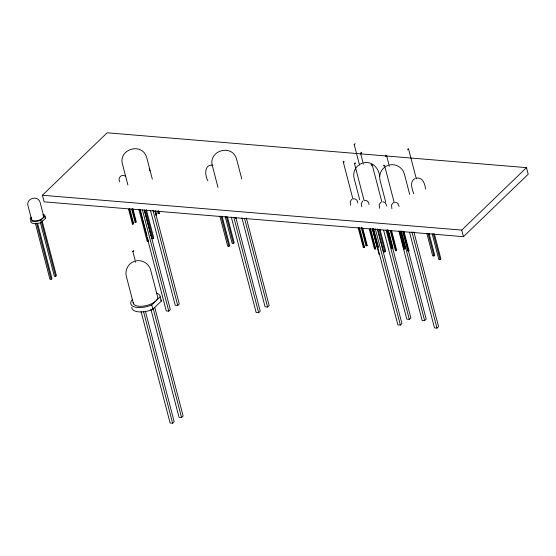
<?xml version="1.0" encoding="UTF-8"?>
<svg xmlns="http://www.w3.org/2000/svg" width="556" height="556" viewBox="0 0 556 556"><rect width="100%" height="100%" fill="white"/><g stroke="black" fill="none" stroke-linecap="round" stroke-linejoin="round"><path stroke-width="0.83" d="M42.402 195.26L107.134 132.794L526.483 167.634L528.2 174.209L463.468 236.675L44.112 201.842L42.402 195.26L461.751 230.101L526.483 167.634M31.31 217.187A7.589 3.371 -14.6 0 0 31.609 220.975A7.589 3.371 -14.6 0 0 39.302 220.732L40.734 220.183L44.953 216.117L44.793 215.436A7.589 3.371 -14.6 0 0 42.979 214.227M30.782 221.33A7.589 3.371 -14.6 0 0 39.872 222.928L41.297 222.33L45.509 218.265L45.37 217.625A7.589 3.371 -14.6 0 0 44.682 216.923M35.299 223.095L49.915 279.209L51.173 279.314L51.951 278.563L37.551 223.29M40.407 222.699L54.384 276.36L55.642 276.464L56.42 275.713L42.041 220.621M128.526 209.112L132.411 224.047L133.635 223.658L129.743 208.722M132.411 224.047L133.635 223.658M131.668 209.188L135.094 222.337L135.56 221.886M135.094 222.337L136.317 221.948L132.814 208.528M155.604 210.787L156.681 214.936L156.215 215.387L155.131 211.238M157.501 211.155L158.14 213.615L159.363 213.233L158.703 210.717M158.14 213.615L159.363 213.233M135.657 262.293L132.801 251.333L133.836 250.332M144.268 210.078L151.698 238.587L152.956 238.691L153.734 237.94L146.325 209.556M236.057 218.744L236.522 218.293L235.772 218.23M132.272 299.615A15.179 6.748 -14.6 0 0 133.878 306.697A15.179 6.748 -14.6 0 0 148.883 306.043L151.746 304.945L160.177 296.814L159.871 295.445A15.179 6.748 -14.6 0 0 156.236 293.04M131.841 307.232A15.179 6.748 -14.6 0 0 150.023 310.429L152.865 309.24L161.296 301.109L161.011 299.83M219.842 216.089L227.696 246.238L228.954 246.343L229.732 245.599L222.094 216.284M225.18 216.569L232.165 243.396L233.423 243.5L234.201 242.75L227.446 216.868M139.876 209.605L166.272 310.943L168.788 311.151L170.344 309.65L144.379 209.987M150.53 210.509L175.209 305.251L177.725 305.459L179.282 303.958L155.096 211.294M359.565 165.181L354.172 144.477L355.075 143.601M352.97 199.25L343.24 161.893L343.886 161.268M363.415 164.159L360.559 153.199L361.595 152.198M364.145 200.772L354.415 163.408L355.062 162.783M371.568 165.507L372.214 164.889L381.944 202.245M385.496 156.354L386.531 155.353L389.388 166.32M383.869 165.945L384.516 165.32L394.246 202.683M407.645 149.863L408.556 148.994L416.319 178.81M231.275 217.028L256.142 312.5L258.658 312.708L260.215 311.214L235.779 217.41M241.936 217.938L265.08 306.808L267.596 307.016L269.153 305.522L246.28 217.862M141.085 311.603L170.101 422.998L172.617 423.206L174.174 421.705L145.373 311.151M150.871 309.143L179.039 417.306L181.555 417.514L183.112 416.013L154.79 307.489M358.12 227.55L363.304 247.462L364.527 247.072L359.551 227.995M363.304 247.462L364.527 247.072M361.275 227.668L365.987 245.752L367.203 245.37L362.825 228.585M365.987 245.752L367.203 245.37M369.295 229.065L374.48 248.977L375.237 249.039L375.703 248.595L370.518 228.683M372.45 229.183L377.163 247.274L377.92 247.337L378.386 246.885L373.569 228.426M377.732 229.162L383.626 251.798L384.884 251.903L385.662 251.152L379.998 229.447M386.962 230.017L391.765 248.483L392.23 248.039M391.765 248.483L392.988 248.101L388.276 230.01M390.291 230.809L395.476 250.721L396.699 250.339L391.507 230.42M395.476 250.721L396.699 250.339M399.486 231.289L404.066 248.921L405.289 248.532L400.793 231.268M404.066 248.921L405.289 248.532M402.593 231.24L407.777 251.159L408.535 251.222L409.001 250.77L404.031 231.685M426.827 233.318L432.686 255.871L433.944 255.975L434.722 255.225L429.044 233.43M432.109 233.638L438.872 259.603L440.13 259.708L440.908 258.957L434.361 233.833M377.135 245.3L397.86 324.864L400.376 325.072L401.932 323.571L377.281 228.933M383.647 230.295L406.797 319.172L409.313 319.38L410.87 317.879L392.348 246.92M398.881 231.067L422.122 320.444L424.638 320.652L426.188 319.151L408.285 250.402M409.612 232.429L434.486 327.901L437.002 328.116L438.552 326.615L413.9 231.977M358.55 165.195C354.401 168.28 352.726 174.035 354.276 178.928L359.725 199.819M384.53 167.349C380.373 170.442 378.705 176.189 380.255 181.082L385.697 201.981M362.693 201.077L361.212 203.892L361.824 206.804M351.816 199.326L350.197 201.515L350.648 205.289M380.797 202.321L379.178 204.511L379.623 208.285M359.572 164.402L362.38 163.11M385.544 166.557L388.352 165.271M415.054 178.573C409.119 181.416 412.26 189.214 413.713 193.717M393.488 202.537L391.48 204.942L391.924 208.715M134.621 261.244C128.221 263.203 124.363 270.702 126.525 277.062L133.489 303.805M363.978 162.706C372.138 161.018 379.213 168.454 379.567 176.335M389.951 164.861C395.99 163.679 402.474 167.571 404.233 173.479L409.675 194.378M416.604 178.087C422.692 176.933 425.201 184.335 425.486 189.082M136.22 260.84C142.26 259.652 148.744 263.551 150.502 269.458L157.473 296.209A12.649 5.623 -14.6 0 1 146.728 305.494A12.649 5.623 -14.6 0 1 133.162 302.374M353.616 198.756C355.979 198.589 357.703 200.792 357.842 203.003M364.792 200.271C367.155 200.111 368.878 202.308 369.017 204.525M354.172 144.477L354.797 144.525M407.923 148.939L408.556 148.994M360.559 153.199L361.608 153.282M385.482 155.27L386.531 155.353M343.24 161.893L344.289 161.977M383.466 165.229L384.516 165.32M354.415 163.408L355.673 163.513M370.956 164.784L372.214 164.889M155.923 214.873L156.681 214.936M377.628 246.822L378.386 246.885M408.243 250.707L409.001 250.77M374.946 248.532L375.703 248.595M132.801 251.333L133.85 251.416M212.906 165.174C203.857 164.131 204.858 175.467 207.868 180.797M395.337 202.182L397.79 203.336L399.118 206.436M383.035 201.752L385.489 202.905L386.816 206.005M125.621 176.495C122.292 172.979 117.121 178.073 119.755 181.868M149.237 168.454L149.995 170.866M388.429 231.894L391.91 245.252M461.751 230.101L463.468 236.675M433.367 233.749L440.13 259.708M428.05 233.339L433.944 255.975M411.913 231.796L437.002 328.116M403.343 231.31L408.535 251.222M401.265 230.942L424.638 320.652M400.111 230.893L404.824 248.984M391.042 230.872L396.233 250.784M387.595 229.642L392.522 248.546M386.052 230.003L409.313 319.38M379.018 229.35L384.884 251.903M375.286 228.759L400.376 325.072M373.111 228.863L377.92 247.337M373.208 230.226L373.861 232.735M372.395 228.683L379.157 254.641M370.053 229.128L375.237 249.039M361.935 227.348L366.738 245.815M358.87 227.612L364.062 247.524M241.77 179.025L236.543 158.96C231.866 143.177 207.298 150.898 212.566 166.564L218.008 187.462M244.557 218.48L267.596 307.016M233.791 217.236L258.658 312.708M226.466 216.77L233.423 243.5M221.1 216.194L228.954 246.343M152.337 179.136L146.673 157.404C141.995 141.62 117.427 149.342 122.688 165.007L127.915 185.072M158.245 211.162L158.898 213.678M152.942 210.237L177.725 305.459M145.561 210.293L152.956 238.691M142.392 209.814L168.788 311.151M140.195 209.709L146.958 235.674M147.396 237.349L148.487 241.533L147.229 241.429L138.937 209.605M160.177 296.814L161.296 301.109M132.356 208.973L135.852 222.4M129.277 209.174L133.169 224.11M153.081 308.094L181.555 417.514M151.746 304.945L152.865 309.24M143.601 311.819L172.617 423.206M44.953 216.117L45.509 218.265M43.597 215.811L40.115 202.44C38.023 194.544 25.284 198.548 28.12 206.241L31.609 219.613M41.512 222.171L55.642 276.464M40.734 220.183L41.297 222.33M36.557 223.199L51.173 279.314M43.027 215.228A6.324 2.815 -14.6 0 1 39.017 220.232A6.324 2.815 -14.6 0 1 31.442 218.897"/></g></svg>
